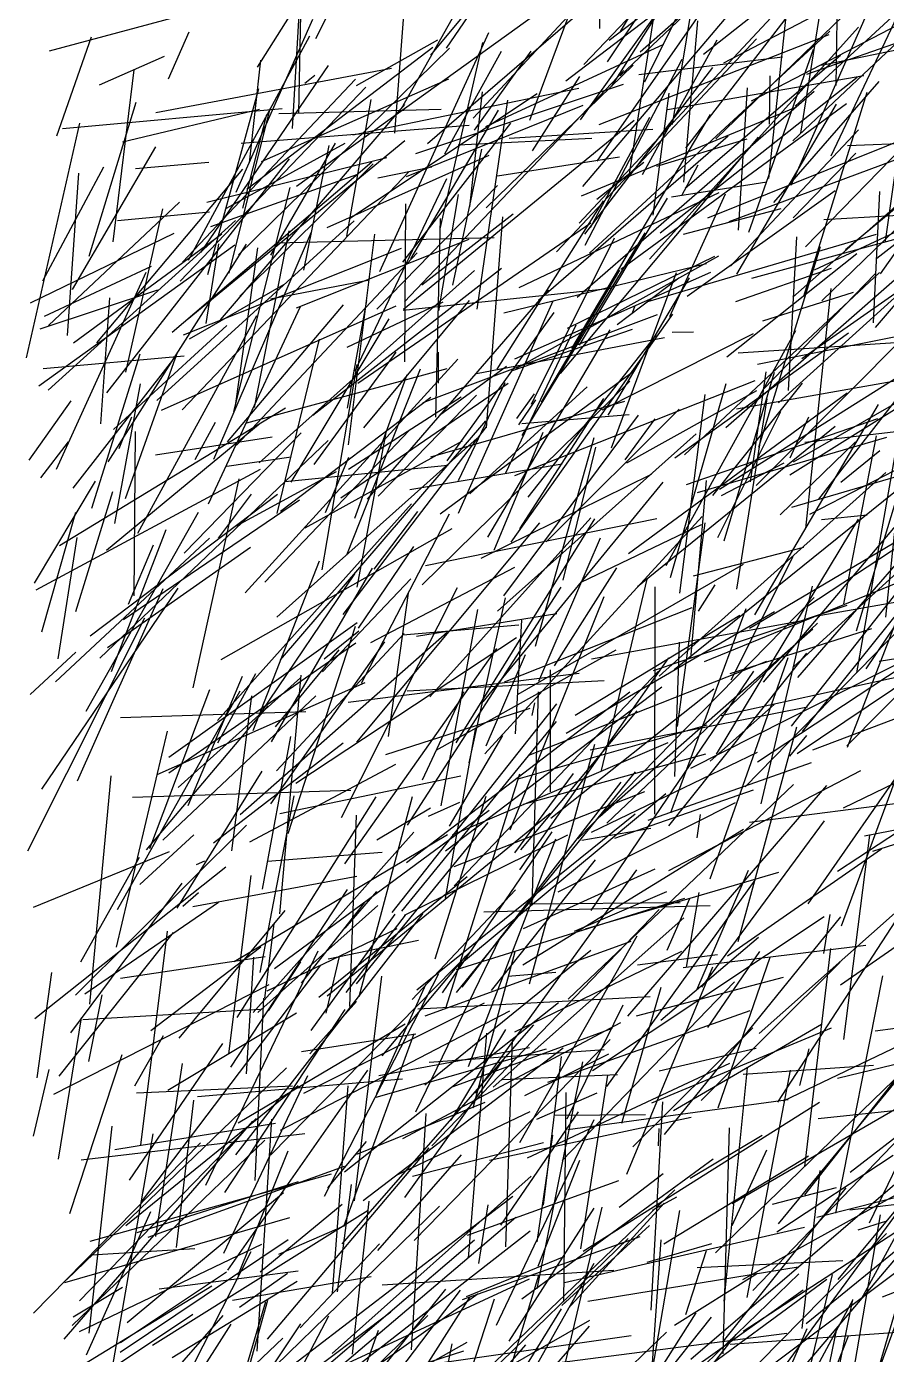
# Model space of a CAD drawing. Header units: metres. Extents: x 0 to 1019, y 0 to 619.
# Drawn here: x 0.1 to 71.2, y 107.5 to 217.4 of the extents above; entities that cross this region are included whole.
import ezdxf

# ---------------------------------------------------------------- set-up
doc = ezdxf.new("R2010")
doc.units = ezdxf.units.M

msp = doc.modelspace()

# ---------------------------------------------------------------- linework, layer by layer
at = {"color": 92}
for p, q in [((47.51, 217.26), (47.75, 235.51)), ((55.57, 150.24), (55.84, 152.17)), ((17.26, 140), (34.91, 150.51)), ((14.13, 148.03), (14.83, 148.34)), ((3.17, 108.73), (18.8, 126.78)), ((36.57, 117.35), (49.1, 121.88))]:
    msp.add_line(p, q, dxfattribs=at)
at = {"color": 91}
for p, q in [((33.53, 215.04), (49.75, 234.64)), ((34.68, 206.87), (39.38, 215.36)), ((41.31, 128.9), (48.26, 132.36)), ((46.03, 96.78), (63.99, 114.16))]:
    msp.add_line(p, q, dxfattribs=at)
at = {"color": 114}
for p, q in [((24.01, 216.43), (32.81, 234.06)), ((37.31, 188.7), (52.86, 191.68))]:
    msp.add_line(p, q, dxfattribs=at)
at = {"color": 49}
for p, q in [((34.82, 215.62), (46.15, 232.27)), ((21.96, 179.68), (30.08, 193.2)), ((41.63, 157.1), (61.35, 164.88))]:
    msp.add_line(p, q, dxfattribs=at)
at = {"color": 242}
for p, q in [((50.87, 215.32), (70.56, 232.78)), ((14.93, 192.83), (15.99, 199.43)), ((1.44, 189.1), (13.12, 190.14))]:
    msp.add_line(p, q, dxfattribs=at)
at = {"color": 67}
for p, q in [((31.1, 210.63), (42.1, 230.15)), ((18.54, 149.91), (30.64, 156.33)), ((55.95, 137.87), (66.11, 151.66)), ((39.45, 130.23), (48.99, 130.65))]:
    msp.add_line(p, q, dxfattribs=at)
at = {"color": 23}
for p, q in [((48.28, 216.29), (66.03, 229.9)), ((9.02, 129.71), (11.41, 133.89)), ((38.97, 109.89), (47.05, 126.93)), ((20.01, 108.75), (33.4, 124.57))]:
    msp.add_line(p, q, dxfattribs=at)
at = {"color": 3}
for p, q in [((22.07, 208.96), (23.26, 228.88)), ((37.14, 208.82), (41.83, 215.38)), ((13, 144.58), (14.29, 145.72)), ((25.9, 106.43), (41.71, 113.72))]:
    msp.add_line(p, q, dxfattribs=at)
at = {"color": 65}
for p, q in [((37.03, 209.83), (54.61, 228.73)), ((34.89, 181.47), (43.75, 193.73)), ((10.14, 117.18), (26.37, 123.07))]:
    msp.add_line(p, q, dxfattribs=at)
at = {"color": 195}
for p, q in [((46.2, 214.26), (60.57, 229.36)), ((1.07, 187.66), (17.31, 199.33)), ((53.68, 164.17), (71.99, 178.95)), ((29.81, 157.14), (41.74, 160.97))]:
    msp.add_line(p, q, dxfattribs=at)
at = {"color": 30}
for p, q in [((49.23, 217), (56.69, 229.57)), ((33.25, 207.73), (52.22, 224.14)), ((41.72, 209.67), (45.71, 220.42)), ((5.25, 198.39), (9.14, 211.14)), ((36.77, 178.72), (46.46, 187.59)), ((5.01, 160.72), (14.3, 177.21))]:
    msp.add_line(p, q, dxfattribs=at)
at = {"color": 229}
for p, q in [((30.54, 208.58), (32.04, 228.2)), ((64.54, 199.17), (83.48, 218.66)), ((14.99, 202.86), (29.9, 206.56)), ((42.2, 166.11), (47.05, 183.38)), ((2.69, 165.06), (4.25, 175.1)), ((15.9, 158.11), (19.03, 163.85)), ((23.62, 134.29), (30.59, 143.92)), ((39.33, 118.18), (45.74, 127.56))]:
    msp.add_line(p, q, dxfattribs=at)
at = {"color": 170}
for p, q in [((49.19, 213.33), (64.69, 228)), ((61.57, 209.32), (61.61, 213.32)), ((18.98, 121.87), (19.7, 136.97))]:
    msp.add_line(p, q, dxfattribs=at)
at = {"color": 32}
msp.add_line((53.54, 209.3), (56.68, 228.41), dxfattribs=at)
at = {"color": 231}
for p, q in [((63.7, 210.82), (82.03, 227.75)), ((41.15, 139.74), (59.4, 150.96))]:
    msp.add_line(p, q, dxfattribs=at)
at = {"color": 52}
for p, q in [((64.16, 208.59), (67.21, 227.79)), ((36.77, 202.48), (37.8, 212.01))]:
    msp.add_line(p, q, dxfattribs=at)
at = {"color": 232}
for p, q in [((67.07, 212.53), (67.31, 227.7)), ((65.88, 214.21), (84.83, 218.1)), ((3.46, 191.84), (4.39, 205.26)), ((24.69, 165.06), (27.58, 167.39)), ((15.12, 95.76), (19.88, 111.85))]:
    msp.add_line(p, q, dxfattribs=at)
at = {"color": 241}
for p, q in [((44.7, 212.92), (62.97, 226.86)), ((18.51, 206.12), (19.45, 214.62)), ((45.65, 195.02), (65.27, 212.05)), ((67.52, 142.97), (72.74, 157.1))]:
    msp.add_line(p, q, dxfattribs=at)
at = {"color": 106}
for p, q in [((19.19, 214.05), (26.99, 226.45)), ((13.05, 191.89), (31.11, 199.07)), ((26.09, 178.4), (39.93, 187.9)), ((4.45, 109.37), (19.55, 116.59))]:
    msp.add_line(p, q, dxfattribs=at)
at = {"color": 11}
for p, q in [((22.61, 210.26), (22.9, 226.05)), ((46.11, 204.17), (60.56, 221.23)), ((27.38, 212.53), (34.1, 216.3)), ((23.02, 129.1), (37.97, 136.57)), ((9.22, 117.56), (22.58, 121.8))]:
    msp.add_line(p, q, dxfattribs=at)
at = {"color": 136}
for p, q in [((45.92, 209.69), (57.58, 225.97)), ((53.73, 181.7), (68.1, 192.06)), ((58.38, 163.33), (63.53, 173.54)), ((21.73, 150.6), (27.28, 167.78))]:
    msp.add_line(p, q, dxfattribs=at)
at = {"color": 156}
for p, q in [((49.95, 205.02), (53.01, 224.95)), ((15.12, 177.89), (22.73, 194.22)), ((40.17, 174.71), (53.55, 193.6)), ((64.91, 177.05), (78.28, 183.95)), ((9.43, 146.37), (13.92, 150.5)), ((20.28, 124), (36.95, 140.98))]:
    msp.add_line(p, q, dxfattribs=at)
at = {"color": 250}
for p, q in [((56.09, 215.13), (67.17, 223.86)), ((53.24, 151.23), (64.66, 165.54)), ((26.69, 161.47), (45.8, 163.87))]:
    msp.add_line(p, q, dxfattribs=at)
at = {"color": 222}
for p, q in [((57.11, 208.11), (73.71, 224.16)), ((5.87, 191.22), (17.97, 205.6)), ((40.55, 158.85), (41.07, 168.26)), ((41.93, 144.66), (42.45, 162.33)), ((7.84, 160.21), (23.18, 160.69)), ((67.2, 130.34), (84.25, 134.54)), ((62.16, 117.63), (71.8, 123.96)), ((5.34, 116.86), (25.31, 122.42))]:
    msp.add_line(p, q, dxfattribs=at)
at = {"color": 249}
for p, q in [((57.78, 214.4), (74.76, 223.3)), ((2.56, 208.35), (5.43, 216.56)), ((13.86, 162.66), (17.67, 179.97))]:
    msp.add_line(p, q, dxfattribs=at)
at = {"color": 185}
for p, q in [((63.36, 204.29), (71.83, 223.43)), ((51.62, 198.15), (68.93, 217.36)), ((48.22, 185.24), (54.94, 196.62)), ((23.52, 98.85), (34.76, 112.89))]:
    msp.add_line(p, q, dxfattribs=at)
at = {"color": 230}
for p, q in [((54.64, 207.33), (66.24, 222.38)), ((64.4, 195.1), (69.66, 211.97)), ((16.61, 202.38), (26.45, 207.76)), ((59.37, 130.67), (70.17, 131.42))]:
    msp.add_line(p, q, dxfattribs=at)
at = {"color": 73}
for p, q in [((47.3, 206.26), (57.69, 221.16)), ((53.46, 203.3), (61.33, 204.55)), ((54.99, 122.06), (60.95, 125.64)), ((18.81, 98.74), (25.08, 110.66))]:
    msp.add_line(p, q, dxfattribs=at)
at = {"color": 146}
for p, q in [((63.5, 207.96), (77.7, 221.38)), ((71.17, 199.64), (73.84, 218.59)), ((31.12, 144.17), (43.92, 159.88)), ((29.23, 130.56), (41.7, 132.88)), ((14.22, 128.82), (31.17, 130.29)), ((5.25, 109.24), (7.16, 126.38))]:
    msp.add_line(p, q, dxfattribs=at)
at = {"color": 108}
for p, q in [((66.66, 206.72), (73.91, 222)), ((1.96, 215.41), (14.82, 218.86)), ((0.39, 194.55), (12.27, 200.3)), ((23.12, 175.91), (36.14, 183.12)), ((51.83, 105.99), (52.6, 116.97))]:
    msp.add_line(p, q, dxfattribs=at)
at = {"color": 225}
msp.add_line((45.81, 201.12), (64.21, 220.85), dxfattribs=at)
at = {"color": 71}
for p, q in [((48.14, 214.5), (52.11, 220.42)), ((51.04, 205.16), (57.24, 216.3)), ((0.27, 181.51), (3.75, 186.41)), ((17.08, 101.33), (20.04, 111.97))]:
    msp.add_line(p, q, dxfattribs=at)
at = {"color": 34}
for p, q in [((48.5, 212.48), (53.29, 220.06)), ((15.53, 149.82), (26.27, 158.12))]:
    msp.add_line(p, q, dxfattribs=at)
at = {"color": 64}
for p, q in [((51.25, 212.83), (54.95, 220.36)), ((34.18, 193.87), (35.83, 203.52)), ((6.82, 181.36), (18.27, 199.39))]:
    msp.add_line(p, q, dxfattribs=at)
at = {"color": 83}
for p, q in [((61.5, 204.84), (63.22, 220.74)), ((64.65, 169.4), (83.94, 182.12)), ((45.41, 142.52), (53.06, 145.81))]:
    msp.add_line(p, q, dxfattribs=at)
at = {"color": 121}
for p, q in [((60.06, 211.27), (75.67, 219.38)), ((10.85, 186.46), (27.17, 201.32)), ((26.64, 185.83), (28.23, 194.73)), ((35.07, 151.2), (39.49, 158.72))]:
    msp.add_line(p, q, dxfattribs=at)
at = {"color": 126}
for p, q in [((17.42, 203.69), (23.75, 218.02)), ((68.76, 167.37), (74.14, 185.15)), ((31.58, 162.42), (47.87, 163.28)), ((24.73, 120.57), (34.19, 139.02)), ((7.37, 124.43), (20.66, 126.61))]:
    msp.add_line(p, q, dxfattribs=at)
at = {"color": 16}
for p, q in [((22.41, 204.21), (42.26, 218.47)), ((23.02, 197.25), (25.11, 207.56)), ((40.3, 188.93), (50.21, 192.37)), ((57.76, 108.57), (67.92, 121.26))]:
    msp.add_line(p, q, dxfattribs=at)
at = {"color": 94}
for p, q in [((54.47, 204.54), (55.64, 217.88)), ((24.54, 172.43), (27.44, 189.42)), ((24.95, 137.15), (43.42, 152.29))]:
    msp.add_line(p, q, dxfattribs=at)
at = {"color": 98}
for p, q in [((64.65, 213.46), (77.11, 217.84)), ((4.86, 104.83), (13.84, 110.82))]:
    msp.add_line(p, q, dxfattribs=at)
at = {"color": 115}
for p, q in [((11.8, 213.07), (13.52, 216.97)), ((46.79, 144.22), (60.27, 164.04))]:
    msp.add_line(p, q, dxfattribs=at)
at = {"color": 81}
for p, q in [((13.46, 198.07), (23.52, 216.63)), ((7.09, 164.02), (11.61, 175.76)), ((28.57, 166.42), (40.47, 172.65))]:
    msp.add_line(p, q, dxfattribs=at)
at = {"color": 216}
for p, q in [((29.32, 197.13), (38.32, 216.92)), ((8.09, 168.33), (22.67, 178.23)), ((0.63, 144.5), (11.89, 149.12)), ((49.33, 126.63), (52.6, 137.88)), ((50.26, 124.67), (60.18, 134.51))]:
    msp.add_line(p, q, dxfattribs=at)
at = {"color": 151}
for p, q in [((46.65, 198.66), (66.55, 217.03)), ((55.57, 114.67), (67.64, 115.26))]:
    msp.add_line(p, q, dxfattribs=at)
at = {"color": 58}
for p, q in [((47.45, 209.29), (66.5, 216.75)), ((33.94, 185.06), (34.32, 201.51)), ((2.47, 163.16), (15.22, 175.05)), ((58.89, 104.95), (71.24, 117.49))]:
    msp.add_line(p, q, dxfattribs=at)
at = {"color": 200}
for p, q in [((17.6, 198.51), (35.08, 215.63)), ((32.34, 166.93), (43.96, 168.82)), ((65.49, 118.84), (77.39, 121.87))]:
    msp.add_line(p, q, dxfattribs=at)
at = {"color": 192}
for p, q in [((18.3, 203.96), (33.69, 215.7)), ((56.66, 146.84), (63.12, 165.18)), ((52.77, 103.77), (66.31, 113.7)), ((4.5, 106.48), (15.41, 113.14)), ((58.18, 94.77), (64.68, 109.62))]:
    msp.add_line(p, q, dxfattribs=at)
at = {"color": 69}
for p, q in [((34.31, 200.65), (37.84, 216.08)), ((15.88, 159.96), (31.94, 177.89)), ((19.22, 135.77), (29.15, 144.65)), ((8.27, 118.14), (22.54, 129.75))]:
    msp.add_line(p, q, dxfattribs=at)
at = {"color": 90}
for p, q in [((38.09, 209.13), (52.82, 215.95)), ((16.8, 132.36), (18.65, 147.12))]:
    msp.add_line(p, q, dxfattribs=at)
at = {"color": 204}
msp.add_line((43.93, 198.75), (60.49, 216.39), dxfattribs=at)
at = {"color": 35}
for p, q in [((59.86, 200.38), (65.21, 215.54)), ((8.11, 96.11), (17, 109.98))]:
    msp.add_line(p, q, dxfattribs=at)
at = {"color": 124}
for p, q in [((6.11, 212.59), (11.49, 214.96)), ((19.51, 206.23), (35.03, 213.09)), ((45.98, 171.42), (55.94, 176.19)), ((20.33, 158.18), (28.71, 172.57))]:
    msp.add_line(p, q, dxfattribs=at)
at = {"color": 84}
for p, q in [((46.3, 199.32), (54.33, 214.72)), ((52.5, 200.34), (68.83, 213.21)), ((6.71, 187.08), (21.83, 206.46)), ((32.78, 196.03), (40.34, 201.91)), ((40.47, 189.89), (56.72, 197.07)), ((39.71, 180.42), (45.57, 192.71)), ((33.03, 129.79), (46.78, 140.95)), ((2.32, 129.02), (20.16, 138.09))]:
    msp.add_line(p, q, dxfattribs=at)
at = {"color": 127}
for p, q in [((50.76, 213.44), (62.64, 214.9)), ((70.17, 192.88), (70.71, 203.76)), ((22.36, 154.78), (40.63, 166.83)), ((19.79, 136.96), (20.56, 143.13)), ((62.18, 94.87), (66.77, 114.1))]:
    msp.add_line(p, q, dxfattribs=at)
at = {"color": 178}
for p, q in [((54.59, 204.03), (67.43, 215.03)), ((64.25, 189.93), (78.65, 200.01)), ((57.28, 175.11), (62.49, 185.53)), ((67.71, 169.61), (70.42, 183.52)), ((15.96, 175.05), (18.68, 178.71)), ((34.39, 152.88), (37.41, 169.16)), ((47.51, 152), (65.15, 167.55)), ((33.07, 135.52), (50.12, 141.68))]:
    msp.add_line(p, q, dxfattribs=at)
at = {"color": 89}
for p, q in [((67.85, 198.95), (86.57, 214.5)), ((49.88, 173.79), (68, 187.08)), ((27.79, 163.05), (35.08, 177.07)), ((44.91, 136.89), (63.54, 154.65))]:
    msp.add_line(p, q, dxfattribs=at)
at = {"color": 78}
for p, q in [((7.24, 199.6), (8.96, 213.82)), ((14.5, 198.71), (25.05, 214.2)), ((26.59, 190.87), (34.56, 194.61)), ((16.18, 165.02), (35.29, 175.86)), ((12.48, 116.34), (13.92, 128.52)), ((50.28, 106.68), (53.03, 109.31))]:
    msp.add_line(p, q, dxfattribs=at)
at = {"color": 160}
for p, q in [((10.77, 210.3), (30.28, 213.97)), ((6.13, 165.13), (25.04, 183.13)), ((5.22, 131.73), (6.31, 137.24))]:
    msp.add_line(p, q, dxfattribs=at)
at = {"color": 55}
for p, q in [((23.09, 212.71), (23.93, 213.38)), ((31.39, 120.48), (39.54, 131.86))]:
    msp.add_line(p, q, dxfattribs=at)
at = {"color": 165}
for p, q in [((31.36, 194.61), (49.51, 213.77)), ((34.49, 137.4), (43.57, 150.74)), ((61.6, 104.83), (75.11, 123.27)), ((22.71, 109.69), (29.28, 116.62))]:
    msp.add_line(p, q, dxfattribs=at)
at = {"color": 144}
for p, q in [((38.11, 202.39), (50.29, 214.22)), ((47.67, 155.82), (51.45, 171.66)), ((21.08, 126.04), (40.06, 135.93)), ((51.87, 119.41), (53.9, 120.51)), ((21.56, 104.5), (30.22, 110.99))]:
    msp.add_line(p, q, dxfattribs=at)
at = {"color": 194}
for p, q in [((41.94, 207.13), (45.87, 213.28)), ((58.31, 163.84), (70.03, 167.57)), ((7.82, 107.65), (21.72, 117))]:
    msp.add_line(p, q, dxfattribs=at)
at = {"color": 137}
msp.add_line((46.29, 200.21), (56.86, 214.02), dxfattribs=at)
at = {"color": 176}
for p, q in [((53.12, 210.53), (69.36, 213.37)), ((36.45, 94.11), (42.46, 114.05))]:
    msp.add_line(p, q, dxfattribs=at)
at = {"color": 110}
msp.add_line((12.79, 196.34), (28.15, 212.4), dxfattribs=at)
at = {"color": 247}
for p, q in [((12.98, 197.9), (27.3, 213.05)), ((51.53, 151.7), (65.03, 156.49)), ((55.54, 137.66), (59.82, 147.57)), ((18.27, 130.71), (18.89, 140.37)), ((39.75, 116.37), (40.3, 133.58)), ((3.65, 119.15), (7.97, 132.31))]:
    msp.add_line(p, q, dxfattribs=at)
at = {"color": 129}
for p, q in [((15.06, 196.88), (19.28, 212.29)), ((10.88, 155.48), (28.1, 163.1))]:
    msp.add_line(p, q, dxfattribs=at)
at = {"color": 42}
for p, q in [((27.07, 208.45), (45.79, 212.31)), ((35.64, 139.33), (54.56, 145.26))]:
    msp.add_line(p, q, dxfattribs=at)
at = {"color": 105}
for p, q in [((32.3, 206.89), (49.47, 212.63)), ((70.75, 196.93), (79.43, 209.31)), ((44.38, 111.53), (51.62, 118.14))]:
    msp.add_line(p, q, dxfattribs=at)
at = {"color": 150}
for p, q in [((58.99, 200.56), (59.74, 212.35)), ((27.49, 187.89), (46.77, 201.17)), ((1.33, 167.31), (4.14, 177.21))]:
    msp.add_line(p, q, dxfattribs=at)
at = {"color": 149}
for p, q in [((61.91, 202.84), (70.64, 212.86)), ((13.54, 191.56), (21.37, 196.05)), ((7.27, 184.04), (16.65, 192.66)), ((53.36, 171.8), (57.99, 187.85)), ((33.9, 140.23), (38.1, 153.7)), ((10.77, 117.25), (12.97, 131.57))]:
    msp.add_line(p, q, dxfattribs=at)
at = {"color": 239}
for p, q in [((26.58, 200.05), (28.6, 211.38)), ((46.32, 142.72), (62.34, 147.4)), ((4.44, 111.92), (19.07, 127.01))]:
    msp.add_line(p, q, dxfattribs=at)
at = {"color": 40}
for p, q in [((26.79, 201.52), (42.32, 211.86)), ((18.3, 184.59), (34.87, 189.1)), ((44.49, 171.57), (47.2, 182.6)), ((67.19, 147.49), (72.24, 150.8)), ((31.98, 136.87), (40.54, 145.94)), ((40.47, 134.17), (54.32, 140.85))]:
    msp.add_line(p, q, dxfattribs=at)
at = {"color": 169}
for p, q in [((37.36, 194.02), (39.91, 211.31)), ((57.95, 184.21), (75.24, 199.37)), ((38.25, 175.13), (48.38, 192.29)), ((53.74, 155.31), (54.1, 166.43)), ((70.13, 149.14), (76.63, 151.21)), ((22.83, 138.2), (28.03, 144.87))]:
    msp.add_line(p, q, dxfattribs=at)
at = {"color": 190}
for p, q in [((51.92, 201.79), (53.25, 211.9)), ((53.32, 193.41), (57.91, 203.57))]:
    msp.add_line(p, q, dxfattribs=at)
at = {"color": 12}
for p, q in [((3.04, 208.97), (21.23, 210.63)), ((41.1, 183.54), (51.27, 200.32)), ((52.58, 135.14), (60.66, 142.02))]:
    msp.add_line(p, q, dxfattribs=at)
at = {"color": 153}
for p, q in [((8, 207.88), (19.35, 210.56)), ((8.29, 188.81), (11.35, 202.31)), ((17.43, 182.76), (32.4, 198.67))]:
    msp.add_line(p, q, dxfattribs=at)
at = {"color": 102}
for p, q in [((16.12, 193.13), (31.38, 210.97)), ((27.43, 170.99), (29.87, 183.93)), ((16.4, 115.85), (23.36, 130.58))]:
    msp.add_line(p, q, dxfattribs=at)
at = {"color": 7}
for p, q in [((16.83, 196.99), (20.22, 210.62)), ((42.48, 163.22), (47.58, 175.09)), ((44.53, 111.79), (44.74, 129.15))]:
    msp.add_line(p, q, dxfattribs=at)
at = {"color": 37}
for p, q in [((17.97, 202.37), (19.95, 210.14)), ((49.76, 122.41), (56.87, 139.57)), ((60.19, 112.77), (73.05, 126.14))]:
    msp.add_line(p, q, dxfattribs=at)
at = {"color": 47}
for p, q in [((20.94, 210.22), (34.39, 210.58)), ((8.26, 178.33), (12.53, 190.38)), ((13.1, 173.81), (22.8, 183.77)), ((30.33, 144.06), (43.96, 161.34)), ((58.3, 108.32), (76.12, 109.6))]:
    msp.add_line(p, q, dxfattribs=at)
at = {"color": 246}
for p, q in [((31.52, 204.99), (46.15, 210.9)), ((7.85, 108.45), (16.62, 114.32))]:
    msp.add_line(p, q, dxfattribs=at)
at = {"color": 175}
for p, q in [((31.88, 198.17), (39.14, 210.5)), ((14.03, 181.58), (15.7, 184.66)), ((26.41, 148.1), (38.98, 165.91)), ((70.64, 164.88), (72.87, 165.24)), ((35.46, 146.28), (52.37, 164.05)), ((17.05, 149.18), (18.72, 161.99)), ((46.73, 157.53), (64.72, 161.1)), ((55.06, 107.09), (74.9, 124.13))]:
    msp.add_line(p, q, dxfattribs=at)
at = {"color": 205}
for p, q in [((45.21, 190.76), (56.69, 210.12)), ((58.98, 141.65), (63.83, 159.43)), ((26.53, 137.43), (31.44, 143.85))]:
    msp.add_line(p, q, dxfattribs=at)
at = {"color": 118}
for p, q in [((45.99, 203.39), (63.68, 210.71)), ((55.26, 171.93), (64.4, 174.32)), ((63.38, 159.49), (75.32, 174.66)), ((27.39, 124.06), (38.04, 128.35))]:
    msp.add_line(p, q, dxfattribs=at)
at = {"color": 212}
for p, q in [((49.26, 197.32), (67.95, 211.04)), ((59.92, 167.6), (78.63, 178.7)), ((57.19, 157.16), (68.92, 176.63)), ((36.64, 115.45), (38.16, 134.07)), ((37.76, 98.61), (47.06, 115.03)), ((24.17, 101.57), (36.54, 108.49))]:
    msp.add_line(p, q, dxfattribs=at)
at = {"color": 28}
for p, q in [((58.86, 196.91), (67.1, 210.99)), ((27.39, 158.17), (42.54, 176.31))]:
    msp.add_line(p, q, dxfattribs=at)
at = {"color": 218}
for p, q in [((63.49, 195.02), (80.99, 210.48)), ((12.94, 185.68), (31.73, 205.42)), ((33.6, 124.74), (52.42, 144.3)), ((16.48, 120.88), (26.43, 136.02))]:
    msp.add_line(p, q, dxfattribs=at)
at = {"color": 76}
for p, q in [((70.46, 198.24), (86.69, 210.91)), ((42.33, 112.9), (46.1, 131.69))]:
    msp.add_line(p, q, dxfattribs=at)
at = {"color": 93}
msp.add_line((0.06, 189.97), (4.46, 209.4), dxfattribs=at)
at = {"color": 253}
for p, q in [((17.82, 207.77), (36.7, 209.25)), ((11.84, 155.62), (27.33, 166.4)), ((19.97, 137.57), (30.74, 142.75)), ((44.6, 113.44), (64.47, 118.01))]:
    msp.add_line(p, q, dxfattribs=at)
at = {"color": 164}
for p, q in [((31.2, 197.9), (40.15, 209.42)), ((41.19, 142.73), (52.1, 147.69)), ((38.39, 123.55), (55.08, 127.12))]:
    msp.add_line(p, q, dxfattribs=at)
at = {"color": 62}
for p, q in [((31.28, 194), (50.35, 209.65)), ((35.82, 179.82), (39.68, 187.95)), ((22.92, 104.82), (37.15, 116.95))]:
    msp.add_line(p, q, dxfattribs=at)
at = {"color": 142}
for p, q in [((40, 208.17), (51.91, 208.91)), ((3.87, 195.65), (10.77, 207.46)), ((60.34, 168.71), (70.58, 186.13)), ((60.7, 134.05), (79.8, 151)), ((64.49, 123.04), (66.63, 141.09))]:
    msp.add_line(p, q, dxfattribs=at)
at = {"color": 68}
for p, q in [((46.74, 200.77), (51.67, 209.92)), ((63.15, 187.28), (63.83, 200)), ((23.76, 185.25), (39.39, 197.41)), ((43.76, 164.49), (48.92, 172.6)), ((31.51, 148.21), (50.01, 162.32)), ((44.39, 123.52), (58.68, 138.31)), ((4.58, 123.59), (23.09, 125.77)), ((67.26, 113.67), (74.65, 122.6))]:
    msp.add_line(p, q, dxfattribs=at)
at = {"color": 77}
for p, q in [((56.45, 201.58), (74.98, 209.03)), ((54.63, 110.79), (56.35, 116.08))]:
    msp.add_line(p, q, dxfattribs=at)
at = {"color": 206}
msp.add_line((13.37, 193.16), (31.37, 207.98), dxfattribs=at)
at = {"color": 123}
msp.add_line((35.79, 207.61), (46.87, 208.17), dxfattribs=at)
at = {"color": 45}
for p, q in [((42.44, 194.77), (58.15, 208.37)), ((33.44, 161.91), (46.78, 176.75))]:
    msp.add_line(p, q, dxfattribs=at)
at = {"color": 173}
for p, q in [((44.26, 188.68), (60.66, 208.24)), ((53.51, 192.12), (55.26, 192.13)), ((52.43, 163.64), (71.19, 180.5))]:
    msp.add_line(p, q, dxfattribs=at)
at = {"color": 183}
for p, q in [((52.25, 205.85), (59.71, 208.11)), ((24.94, 200.78), (38.35, 206.76)), ((34.15, 187.9), (34.17, 190.45)), ((17.5, 135.36), (29, 153.64)), ((67.06, 119.16), (70.95, 138.81)), ((3.93, 110.59), (8.01, 113.03)), ((35.87, 97.57), (44.34, 111.24))]:
    msp.add_line(p, q, dxfattribs=at)
at = {"color": 44}
msp.add_line((58.33, 197.57), (68.94, 208.86), dxfattribs=at)
at = {"color": 1}
for p, q in [((68.01, 207.57), (79.12, 207.99)), ((64.76, 144.77), (77.98, 163.79)), ((31.34, 143.85), (44.86, 150.49)), ((9.52, 124.81), (11.74, 142.51)), ((7.83, 138.62), (19.81, 140.43)), ((27.94, 120.21), (44.48, 132.86))]:
    msp.add_line(p, q, dxfattribs=at)
at = {"color": 48}
for p, q in [((20.29, 198.48), (25.63, 207.77)), ((41.59, 178.44), (52.18, 191.85)), ((46.82, 165.07), (64.29, 168.24)), ((32.16, 116.9), (48.38, 133.54))]:
    msp.add_line(p, q, dxfattribs=at)
at = {"color": 130}
for p, q in [((35.35, 196.01), (37.74, 207.26)), ((48.96, 192.73), (54.05, 196.61)), ((21.04, 143.95), (22.8, 163.71)), ((36.14, 112.03), (50.85, 117.23)), ((31, 106.3), (50.11, 109.05))]:
    msp.add_line(p, q, dxfattribs=at)
at = {"color": 166}
for p, q in [((58.22, 201.28), (74.88, 207.45)), ((15.33, 200.85), (27.49, 205.19)), ((40.89, 147.6), (53.24, 165.16)), ((53.7, 109.91), (60.56, 114.19))]:
    msp.add_line(p, q, dxfattribs=at)
at = {"color": 113}
msp.add_line((63.53, 201.57), (68.72, 206.92), dxfattribs=at)
at = {"color": 70}
for p, q in [((1.42, 196.37), (6.45, 205.81)), ((60.1, 196.59), (79.4, 201.82)), ((36.7, 156.45), (39.72, 170.11)), ((9.99, 149.25), (20.06, 161.16)), ((24.26, 137.05), (36.54, 147.03)), ((6.31, 99.24), (16.33, 110.71))]:
    msp.add_line(p, q, dxfattribs=at)
at = {"color": 53}
for p, q in [((9.07, 205.65), (15.16, 206.18)), ((0.87, 170.79), (19.42, 180.76)), ((44.72, 158.91), (61.99, 168.99)), ((35.45, 147.86), (51.23, 154.09)), ((36.11, 137.88), (49.28, 154.86)), ((49.83, 135.49), (66.32, 154.59)), ((67.45, 138.08), (76.9, 144.68))]:
    msp.add_line(p, q, dxfattribs=at)
at = {"color": 181}
for p, q in [((12.12, 192.11), (28.65, 206.21)), ((38.15, 184.18), (39.48, 201.65)), ((53.39, 152.34), (59.63, 169.22)), ((9.58, 120.12), (24.41, 139.71)), ((29.05, 129.08), (33.12, 138.09)), ((23.5, 132.35), (27.37, 136.69))]:
    msp.add_line(p, q, dxfattribs=at)
at = {"color": 46}
for p, q in [((17.72, 195.09), (28.76, 206.05)), ((38.78, 174.06), (42.82, 183.82)), ((39.64, 163.16), (55.17, 169.32)), ((40.76, 155.12), (56.41, 159.59))]:
    msp.add_line(p, q, dxfattribs=at)
at = {"color": 208}
for p, q in [((29.15, 204.88), (33.6, 205.8)), ((51.48, 194.64), (70.43, 200.23)), ((56.88, 178.58), (64.29, 187.89)), ((26.72, 180.78), (36.05, 186.76)), ((45.7, 150.17), (65.27, 170.14)), ((34.76, 136.15), (40.91, 155.54))]:
    msp.add_line(p, q, dxfattribs=at)
at = {"color": 228}
msp.add_line((39.04, 205.05), (49.14, 206.63), dxfattribs=at)
at = {"color": 177}
for p, q in [((47.28, 203.11), (51.17, 206.17)), ((42.68, 186.31), (49.17, 197.25)), ((26.43, 142.76), (29.06, 145.79))]:
    msp.add_line(p, q, dxfattribs=at)
at = {"color": 119}
for p, q in [((54.32, 203.41), (55.67, 205.97)), ((70.35, 192.49), (77.18, 200.5)), ((26.26, 168.74), (38.13, 184.28)), ((11.84, 156.93), (27.43, 168.08)), ((33.39, 131.66), (47.89, 132.73)), ((64.49, 120.7), (72.82, 131.28))]:
    msp.add_line(p, q, dxfattribs=at)
at = {"color": 193}
for p, q in [((27.27, 188.91), (34.85, 204.83)), ((33.33, 152.03), (35.92, 153.21))]:
    msp.add_line(p, q, dxfattribs=at)
at = {"color": 20}
for p, q in [((65.9, 194.69), (76.53, 205.01)), ((61.08, 187.39), (70.31, 196.95)), ((20.81, 177.1), (24.31, 191.54)), ((20.74, 155.78), (31.33, 167.17)), ((38.56, 137.61), (47.17, 148.43)), ((57.09, 115.89), (73.59, 131.86))]:
    msp.add_line(p, q, dxfattribs=at)
at = {"color": 38}
for p, q in [((17.21, 185.55), (21.88, 204.08)), ((31.79, 179.08), (44.4, 181.21)), ((69.57, 164.23), (75.16, 172.57)), ((3.72, 134.09), (12.95, 146.5))]:
    msp.add_line(p, q, dxfattribs=at)
at = {"color": 24}
for p, q in [((29.07, 194.01), (39.06, 204.26)), ((63.26, 180.29), (81.67, 191.82)), ((27.55, 167.6), (32.11, 174.37)), ((11.34, 150.06), (24.01, 162)), ((27.21, 120.18), (29.46, 138.8)), ((49.13, 119.68), (52.75, 122.45))]:
    msp.add_line(p, q, dxfattribs=at)
at = {"color": 5}
for p, q in [((40.83, 195.81), (57.41, 203.68)), ((18.92, 185.86), (21.81, 200.5)), ((63.25, 105.08), (72.15, 115.57))]:
    msp.add_line(p, q, dxfattribs=at)
at = {"color": 15}
for p, q in [((54.75, 195.09), (67, 203.84)), ((50.21, 193.7), (50.44, 194.31)), ((65.86, 176.61), (69.64, 176.98)), ((52.43, 130.94), (60.47, 132.83)), ((25, 93.77), (36.78, 112.24))]:
    msp.add_line(p, q, dxfattribs=at)
at = {"color": 162}
msp.add_line((65.3, 197.27), (79.93, 204.13), dxfattribs=at)
at = {"color": 135}
for p, q in [((1.88, 192.65), (12.71, 202.88)), ((26.71, 182.77), (28.9, 200.23)), ((41.21, 153.03), (56.28, 157.19)), ((52.86, 125.67), (67.47, 143.7)), ((57.72, 107.53), (58.24, 126.23))]:
    msp.add_line(p, q, dxfattribs=at)
at = {"color": 112}
for p, q in [((31.37, 189.64), (31.45, 202.74)), ((48.49, 182.52), (53.86, 197.05)), ((63.92, 163.53), (79.24, 181.23)), ((55.68, 169.01), (57.06, 171.19)), ((51.96, 164.11), (67.98, 169.5)), ((2.71, 123.63), (4.62, 135.33)), ((46.13, 116.01), (65.71, 128.36)), ((24.92, 105.54), (40.57, 118.84)), ((1.52, 90.08), (21.28, 108.83))]:
    msp.add_line(p, q, dxfattribs=at)
at = {"color": 95}
msp.add_line((39.03, 189.04), (47.83, 202.98), dxfattribs=at)
at = {"color": 233}
for p, q in [((45.83, 191.04), (53.12, 203.19)), ((10.34, 134.3), (19.45, 141.23)), ((55.92, 128.49), (67.4, 139.96)), ((18.06, 98.73), (37.44, 112.51))]:
    msp.add_line(p, q, dxfattribs=at)
at = {"color": 74}
for p, q in [((54.45, 200.23), (62.53, 202.34)), ((23.86, 181.14), (30.66, 190.46)), ((59.54, 154.46), (78.07, 173.43)), ((4.11, 137.21), (18.26, 151.3))]:
    msp.add_line(p, q, dxfattribs=at)
at = {"color": 255}
for p, q in [((1.84, 187.31), (17.37, 201.34)), ((68.78, 163.9), (72.03, 182.27)), ((20.67, 159.44), (25.95, 165.82)), ((17.1, 111.97), (28.59, 113.93))]:
    msp.add_line(p, q, dxfattribs=at)
at = {"color": 22}
for p, q in [((7.58, 201.35), (15.21, 202.08)), ((64.48, 182.99), (82.8, 185.18))]:
    msp.add_line(p, q, dxfattribs=at)
at = {"color": 87}
msp.add_line((62.32, 186.27), (79.44, 201.79), dxfattribs=at)
at = {"color": 56}
for p, q in [((66.07, 201.45), (81.05, 202.27)), ((65.16, 157.53), (82.36, 164.08)), ((70.92, 112.25), (90.37, 119.91)), ((43.47, 101.76), (47.72, 119.66))]:
    msp.add_line(p, q, dxfattribs=at)
at = {"color": 103}
for p, q in [((3.96, 191.23), (16.23, 200.24)), ((44.85, 192.45), (57.05, 198.39)), ((20.25, 194.88), (28.44, 196.43)), ((26.14, 151.93), (35.73, 170.98)), ((41.91, 160.38), (42.15, 161.42)), ((62.31, 118.28), (77.39, 136.61))]:
    msp.add_line(p, q, dxfattribs=at)
at = {"color": 199}
for p, q in [((15.56, 181.6), (23.65, 200.42)), ((45.95, 116.23), (48.18, 130.6))]:
    msp.add_line(p, q, dxfattribs=at)
at = {"color": 33}
for p, q in [((17.32, 185.81), (19.2, 199.09)), ((7.74, 182.48), (8.78, 185.11)), ((1.34, 154.27), (12.6, 170.92)), ((56.45, 134.54), (60.77, 140.82)), ((40.01, 108.56), (47.06, 119.57))]:
    msp.add_line(p, q, dxfattribs=at)
at = {"color": 96}
for p, q in [((20.73, 199.5), (38.76, 199.94)), ((63.56, 164.4), (72.75, 172.76)), ((42.32, 116.8), (43.62, 125.64))]:
    msp.add_line(p, q, dxfattribs=at)
at = {"color": 213}
for p, q in [((22.42, 194.12), (36.69, 199.82)), ((29.51, 132.2), (36.43, 140.45)), ((27.04, 107.49), (28.43, 120.17))]:
    msp.add_line(p, q, dxfattribs=at)
at = {"color": 100}
for p, q in [((41.86, 186.15), (48.73, 199.93)), ((53.96, 159.47), (56.24, 176.32)), ((4.27, 154.97), (11.36, 170.9))]:
    msp.add_line(p, q, dxfattribs=at)
at = {"color": 104}
for p, q in [((60.69, 182.58), (65.78, 199.21)), ((46.9, 130.98), (66.09, 143.72)), ((66.06, 140.66), (66.58, 143.9))]:
    msp.add_line(p, q, dxfattribs=at)
at = {"color": 148}
for p, q in [((40.61, 189.12), (57.37, 198.44)), ((12.54, 144.41), (19.58, 155.77)), ((4.71, 135.21), (19.41, 136.07)), ((51.76, 111.14), (52.73, 128.39))]:
    msp.add_line(p, q, dxfattribs=at)
at = {"color": 97}
for p, q in [((58.04, 190.08), (68.78, 198.63)), ((65.64, 178.29), (79.99, 196.72)), ((40.65, 184.95), (42.12, 187))]:
    msp.add_line(p, q, dxfattribs=at)
at = {"color": 138}
for p, q in [((1.56, 193.43), (10.4, 197.58)), ((1.18, 192.38), (10.94, 195.62))]:
    msp.add_line(p, q, dxfattribs=at)
at = {"color": 215}
for p, q in [((2.54, 180.78), (9.97, 197.07)), ((54.7, 179.49), (70.54, 184.95)), ((17.43, 176.08), (25.73, 180.58)), ((45.48, 160.39), (59.11, 168.69)), ((26.77, 104.72), (36.25, 107.76))]:
    msp.add_line(p, q, dxfattribs=at)
at = {"color": 187}
for p, q in [((19.31, 181.29), (37.13, 197.21)), ((67.48, 179.69), (70.69, 182.31)), ((26.39, 122.58), (44.1, 136.6)), ((64.08, 129.74), (64.86, 132.78)), ((35.86, 104), (53.73, 121.09)), ((62.63, 101.16), (68.47, 111.98))]:
    msp.add_line(p, q, dxfattribs=at)
at = {"color": 188}
for p, q in [((39.56, 193.7), (56.36, 197.8)), ((7.5, 141.19), (11.74, 159.07)), ((40.47, 148.99), (45.34, 155.56)), ((19.39, 139.09), (22.22, 153.73))]:
    msp.add_line(p, q, dxfattribs=at)
at = {"color": 163}
for p, q in [((54.54, 181.95), (70.66, 197.04)), ((41.38, 144.78), (54.17, 144.9)), ((49.9, 102.12), (55.49, 110.93))]:
    msp.add_line(p, q, dxfattribs=at)
at = {"color": 227}
for p, q in [((58.79, 194.65), (66.69, 197.42)), ((31.25, 193.93), (48.46, 195.75)), ((21.09, 164.97), (38.07, 184.78)), ((38.12, 157.86), (41.36, 165.43))]:
    msp.add_line(p, q, dxfattribs=at)
at = {"color": 210}
msp.add_line((64.57, 175.86), (66.66, 195.72), dxfattribs=at)
at = {"color": 107}
for p, q in [((6.2, 184.52), (6.96, 194.96)), ((54.42, 139.5), (69.53, 141.37)), ((59.36, 113.67), (75.5, 122.62))]:
    msp.add_line(p, q, dxfattribs=at)
at = {"color": 179}
for p, q in [((27.97, 184.18), (36.72, 194.73)), ((25.79, 112.67), (26.97, 121.54))]:
    msp.add_line(p, q, dxfattribs=at)
at = {"color": 132}
for p, q in [((28.28, 178.27), (43.28, 195.61)), ((9.17, 129.13), (22.08, 129.7)), ((68.24, 122.57), (77.08, 129.39))]:
    msp.add_line(p, q, dxfattribs=at)
at = {"color": 167}
for p, q in [((35.82, 177.13), (43.66, 194.69)), ((24.56, 163.99), (31.87, 171.69)), ((63.86, 157.23), (79.99, 168.08)), ((27.59, 137.12), (32.01, 153.66)), ((26.35, 118.14), (32.16, 134.04)), ((25.36, 107.55), (41.83, 122.23))]:
    msp.add_line(p, q, dxfattribs=at)
at = {"color": 157}
for p, q in [((60.45, 179.41), (76.48, 195.51)), ((40.91, 175.82), (47.86, 186.61)), ((41.05, 184.55), (49.94, 185.3))]:
    msp.add_line(p, q, dxfattribs=at)
at = {"color": 237}
for p, q in [((61, 193.05), (68.51, 195.42)), ((35.33, 150.48), (53.18, 158.15)), ((12.7, 133.66), (21.46, 144.24)), ((39.91, 138.8), (43.87, 139.11)), ((26.19, 116.62), (42.05, 134.77)), ((69.84, 118.38), (76.27, 131.74)), ((43.74, 127.28), (51.29, 127.35))]:
    msp.add_line(p, q, dxfattribs=at)
at = {"color": 88}
for p, q in [((9.27, 175.46), (19.12, 193.49)), ((57.56, 160.36), (76.11, 164.44)), ((46.02, 150.06), (51.73, 151.05)), ((0.63, 110.89), (14.45, 124.98))]:
    msp.add_line(p, q, dxfattribs=at)
at = {"color": 99}
for p, q in [((11.22, 185.64), (30.67, 194.3)), ((17.58, 126.65), (31.4, 134.84)), ((19.16, 107.75), (20.37, 126.96))]:
    msp.add_line(p, q, dxfattribs=at)
at = {"color": 109}
for p, q in [((16.71, 183.02), (26.31, 194.36)), ((19.48, 160.63), (27.23, 172.11)), ((18.82, 135.77), (32.13, 150.7))]:
    msp.add_line(p, q, dxfattribs=at)
at = {"color": 152}
for p, q in [((32.89, 186.28), (52.29, 193.57)), ((58.96, 190.4), (76.01, 191.51)), ((60.88, 153.06), (65.12, 171.09)), ((59.91, 151.55), (75.48, 153.53))]:
    msp.add_line(p, q, dxfattribs=at)
at = {"color": 211}
for p, q in [((60.58, 189.46), (76.68, 192.67)), ((24.62, 96.44), (29.19, 109.49))]:
    msp.add_line(p, q, dxfattribs=at)
at = {"color": 252}
for p, q in [((47.72, 185.67), (60.25, 192)), ((2.77, 130.52), (12.22, 142.41)), ((64.61, 110.03), (77.58, 120.62))]:
    msp.add_line(p, q, dxfattribs=at)
at = {"color": 111}
for p, q in [((53.01, 172.79), (63.73, 192.24)), ((29.18, 178.52), (37.32, 186.88)), ((6.69, 174.06), (19.4, 184.57)), ((33.98, 157.51), (48.87, 165.81)), ((43.47, 151.87), (56.95, 162.57)), ((13.36, 96), (22.78, 110.02))]:
    msp.add_line(p, q, dxfattribs=at)
at = {"color": 116}
for p, q in [((5.47, 177.53), (9.47, 190.32)), ((2.8, 174.46), (21.49, 185.85)), ((20.79, 168.51), (37.37, 183.33)), ((62.45, 176.98), (68.69, 183.03)), ((24.86, 135.73), (25.98, 140.41)), ((20.94, 115.77), (26.41, 118.14))]:
    msp.add_line(p, q, dxfattribs=at)
at = {"color": 36}
for p, q in [((3.91, 179.19), (12.17, 189.8)), ((31.41, 88.56), (35.29, 108.35))]:
    msp.add_line(p, q, dxfattribs=at)
at = {"color": 234}
for p, q in [((18.15, 170.54), (35.76, 189.87)), ((10.74, 181.94), (20.4, 183.43)), ((43.44, 154.04), (43.44, 164.14))]:
    msp.add_line(p, q, dxfattribs=at)
at = {"color": 21}
for p, q in [((34.26, 185.25), (39.79, 189.3)), ((0.18, 149.17), (9.86, 168.46))]:
    msp.add_line(p, q, dxfattribs=at)
at = {"color": 220}
for p, q in [((57.42, 179.1), (73.95, 189.53)), ((26.58, 173.67), (32.68, 189.07))]:
    msp.add_line(p, q, dxfattribs=at)
at = {"color": 128}
for p, q in [((27.24, 176.72), (31.58, 188.61)), ((8.96, 170.27), (9.08, 183.88)), ((26.82, 136.29), (27.38, 152.12)), ((35.38, 129.67), (48.58, 134.49)), ((17.68, 111.4), (21.67, 114.2))]:
    msp.add_line(p, q, dxfattribs=at)
at = {"color": 80}
for p, q in [((32.8, 171.19), (50, 188.06)), ((38.68, 129.6), (54.48, 143.62))]:
    msp.add_line(p, q, dxfattribs=at)
at = {"color": 236}
for p, q in [((34.3, 177.06), (50.4, 188.94)), ((55.59, 178.84), (71.28, 183.41)), ((44.08, 145.76), (58.75, 153.16)), ((20.01, 148.3), (29.5, 149.06)), ((7.19, 106.38), (10.55, 125.75)), ((41.05, 112.09), (56.91, 123.67))]:
    msp.add_line(p, q, dxfattribs=at)
at = {"color": 196}
for p, q in [((40.49, 180.25), (60.37, 188.12)), ((52.08, 152.2), (52.1, 171.03))]:
    msp.add_line(p, q, dxfattribs=at)
at = {"color": 6}
for p, q in [((57.82, 174.83), (61.98, 188.8)), ((40.97, 149.24), (50.61, 160.75)), ((34.74, 145.25), (37.23, 159.2))]:
    msp.add_line(p, q, dxfattribs=at)
at = {"color": 125}
for p, q in [((58.82, 185.77), (75.89, 188.76)), ((12.6, 154.4), (22.74, 163.5)), ((50.55, 135.5), (62.71, 138.72)), ((48.36, 95.89), (58.8, 109.12))]:
    msp.add_line(p, q, dxfattribs=at)
at = {"color": 25}
for p, q in [((59.98, 179.73), (61.28, 188.83)), ((31.22, 125.36), (49.25, 134.96)), ((41.53, 123.74), (58.29, 131.6)), ((65.6, 127), (84.45, 129))]:
    msp.add_line(p, q, dxfattribs=at)
at = {"color": 203}
for p, q in [((7.38, 176.27), (9.5, 187.82)), ((55.06, 165.08), (56.36, 179.84)), ((27.38, 138.16), (38.27, 151.51))]:
    msp.add_line(p, q, dxfattribs=at)
at = {"color": 10}
for p, q in [((49.76, 181.3), (60.51, 187.29)), ((55.04, 156.02), (73.9, 165.54)), ((20.1, 135.93), (22.77, 139.99)), ((52.37, 124.74), (52.44, 126.18))]:
    msp.add_line(p, q, dxfattribs=at)
at = {"color": 221}
for p, q in [((54.15, 170.51), (56.24, 186.94)), ((21.48, 179.75), (34.94, 181.11)), ((41.71, 138.17), (47.1, 158.01)), ((44.91, 111.27), (52.84, 120)), ((64.27, 99.4), (68.1, 109.02))]:
    msp.add_line(p, q, dxfattribs=at)
at = {"color": 186}
for p, q in [((63.54, 181.37), (75, 187.97)), ((50.65, 171.05), (66.99, 184.34)), ((35.63, 158.11), (47.1, 176.65)), ((69.19, 112.07), (79.88, 131.78)), ((46.53, 111.89), (63.93, 114.74))]:
    msp.add_line(p, q, dxfattribs=at)
at = {"color": 209}
for p, q in [((21.08, 177.3), (33.54, 186.74)), ((70.27, 105.22), (75.1, 121.79))]:
    msp.add_line(p, q, dxfattribs=at)
at = {"color": 182}
for p, q in [((33.53, 181.8), (49.59, 186.4)), ((71.2, 168.51), (72.21, 178.25)), ((4.9, 137.34), (15.95, 144.93))]:
    msp.add_line(p, q, dxfattribs=at)
at = {"color": 154}
for p, q in [((40.8, 184.44), (42.23, 186.5)), ((17.75, 152.17), (34.87, 167.28)), ((3.37, 113.65), (21.59, 131.21))]:
    msp.add_line(p, q, dxfattribs=at)
at = {"color": 43}
for p, q in [((58.85, 170.84), (61.38, 186.58)), ((48.75, 150.21), (60.23, 154.23))]:
    msp.add_line(p, q, dxfattribs=at)
at = {"color": 155}
for p, q in [((39.56, 170.28), (50.71, 185.25)), ((11.05, 112.9), (22.55, 114.4))]:
    msp.add_line(p, q, dxfattribs=at)
at = {"color": 226}
for p, q in [((43.07, 174.74), (54.09, 185.74)), ((0.35, 162.11), (4.14, 165.62)), ((67.72, 133.55), (69.86, 150.47))]:
    msp.add_line(p, q, dxfattribs=at)
at = {"color": 191}
for p, q in [((49.61, 181.53), (52.09, 184.92)), ((57.58, 178.59), (62.79, 181.28)), ((36.64, 131.3), (43.89, 150.17)), ((16.96, 131.25), (26.62, 145.98)), ((3.22, 113.44), (21.85, 118.81))]:
    msp.add_line(p, q, dxfattribs=at)
at = {"color": 240}
for p, q in [((63.28, 181.7), (64.82, 185.09)), ((35.66, 137.45), (50.47, 155.71))]:
    msp.add_line(p, q, dxfattribs=at)
at = {"color": 217}
for p, q in [((19.79, 171.41), (31.73, 183.96)), ((65.17, 91.46), (72.19, 110.44))]:
    msp.add_line(p, q, dxfattribs=at)
at = {"color": 224}
for p, q in [((39.06, 169.01), (55.49, 183.69)), ((25.02, 140.24), (32.5, 141.76))]:
    msp.add_line(p, q, dxfattribs=at)
at = {"color": 180}
msp.add_line((1.25, 180.05), (3.54, 183.03), dxfattribs=at)
at = {"color": 238}
for p, q in [((63.42, 177.62), (82.29, 183.14)), ((68.21, 119.45), (87.73, 121.83))]:
    msp.add_line(p, q, dxfattribs=at)
at = {"color": 145}
for p, q in [((16.63, 181.01), (21.96, 181.79)), ((68.02, 157.74), (75.13, 176.13)), ((60.57, 156.54), (80.03, 169.37)), ((14.91, 121.49), (24.19, 140.89))]:
    msp.add_line(p, q, dxfattribs=at)
at = {"color": 4}
for p, q in [((24.8, 177.18), (26.75, 181.76)), ((59.38, 109.4), (77.21, 121.02))]:
    msp.add_line(p, q, dxfattribs=at)
at = {"color": 2}
for p, q in [((37.7, 173.39), (51.8, 180.36)), ((32.38, 137.67), (50.43, 152.23)), ((58.1, 140.47), (70.83, 149.33)), ((43.22, 130.01), (59.97, 135.95)), ((16.72, 114.46), (28.3, 131.02))]:
    msp.add_line(p, q, dxfattribs=at)
at = {"color": 201}
msp.add_line((61.07, 163.12), (75.6, 180.32), dxfattribs=at)
at = {"color": 214}
for p, q in [((0.72, 171.32), (5.78, 179.76)), ((64.28, 109.61), (65.77, 122.71))]:
    msp.add_line(p, q, dxfattribs=at)
at = {"color": 248}
for p, q in [((37.86, 161.49), (52.76, 179.7)), ((67.96, 157.86), (77.34, 167.33))]:
    msp.add_line(p, q, dxfattribs=at)
at = {"color": 63}
for p, q in [((4.15, 168.99), (7.21, 178.93)), ((56.64, 156.6), (61.96, 161.27))]:
    msp.add_line(p, q, dxfattribs=at)
at = {"color": 82}
for p, q in [((5.34, 166.97), (20.84, 178.71)), ((31.6, 151.28), (44.33, 171)), ((32.01, 122.23), (42.85, 125.03)), ((36.48, 112.26), (44.56, 115.58))]:
    msp.add_line(p, q, dxfattribs=at)
at = {"color": 134}
for p, q in [((28.85, 172.48), (32.44, 177.25)), ((0.74, 135.28), (16.55, 147.84)), ((42.21, 92.26), (56.77, 110.57))]:
    msp.add_line(p, q, dxfattribs=at)
at = {"color": 13}
for p, q in [((64.3, 159.06), (79.35, 177.8)), ((34.73, 149.18), (52.64, 162.74)), ((20.59, 139.43), (38.36, 152.53))]:
    msp.add_line(p, q, dxfattribs=at)
at = {"color": 219}
for p, q in [((33.1, 172.79), (52.25, 176.67)), ((48.11, 151.45), (65.55, 168.03)), ((58.47, 119.97), (75.43, 129.8))]:
    msp.add_line(p, q, dxfattribs=at)
at = {"color": 54}
for p, q in [((37.99, 157.2), (56, 176.85)), ((63.24, 157), (64.65, 158.72)), ((37.03, 127.9), (40.5, 140.82)), ((5.44, 115.73), (13.99, 116.24))]:
    msp.add_line(p, q, dxfattribs=at)
at = {"color": 202}
for p, q in [((6.77, 165.99), (18.59, 174.32)), ((32.84, 155.04), (36.27, 162.36)), ((40.9, 125.02), (50.61, 142.12)), ((33.3, 101.01), (49.86, 117.08)), ((30.26, 105.27), (35.98, 112.79)), ((48.27, 101.4), (64.34, 112.81))]:
    msp.add_line(p, q, dxfattribs=at)
at = {"color": 120}
for p, q in [((8.51, 169.59), (10.56, 174.51)), ((40.1, 150.9), (47.88, 170.22)), ((68.89, 117.8), (71.2, 118.52))]:
    msp.add_line(p, q, dxfattribs=at)
at = {"color": 75}
for p, q in [((18.81, 159.12), (24.32, 173.18)), ((5.03, 107.44), (10.34, 119.31))]:
    msp.add_line(p, q, dxfattribs=at)
at = {"color": 168}
for p, q in [((40.75, 162.14), (59.42, 172.9)), ((48.11, 129.67), (60.39, 146.74))]:
    msp.add_line(p, q, dxfattribs=at)
at = {"color": 147}
for p, q in [((56.17, 164.85), (72.94, 171.69)), ((44.81, 126.98), (49.44, 136.42))]:
    msp.add_line(p, q, dxfattribs=at)
at = {"color": 122}
for p, q in [((30.02, 158.63), (31.67, 170.51)), ((31.22, 167.05), (40.81, 167.88)), ((13.45, 152.91), (17.95, 163.62))]:
    msp.add_line(p, q, dxfattribs=at)
at = {"color": 133}
msp.add_line((65.35, 168.6), (79.93, 171.14), dxfattribs=at)
at = {"color": 243}
for p, q in [((20.28, 153.07), (29.72, 166.46)), ((7.58, 144.32), (17.74, 162.42)), ((21.02, 152.25), (36.01, 155.39))]:
    msp.add_line(p, q, dxfattribs=at)
at = {"color": 14}
for p, q in [((10.27, 149.35), (15.24, 162.52)), ((17.57, 114.05), (21.73, 124.32))]:
    msp.add_line(p, q, dxfattribs=at)
at = {"color": 18}
for p, q in [((19.6, 145.99), (21.95, 158.63)), ((17.39, 124), (32.9, 143.99)), ((3.84, 109.88), (19.79, 125.22)), ((8.38, 110.11), (21.34, 120.89)), ((29.5, 113.24), (48.69, 114.45)), ((38.2, 104.62), (41.38, 108.28))]:
    msp.add_line(p, q, dxfattribs=at)
at = {"color": 41}
msp.add_line((67.7, 152.74), (81.28, 159.33), dxfattribs=at)
at = {"color": 59}
for p, q in [((46.83, 150.7), (60.57, 157.33)), ((4.56, 139.97), (9.4, 148.65))]:
    msp.add_line(p, q, dxfattribs=at)
at = {"color": 245}
for p, q in [((5.3, 136.46), (7.06, 155.39)), ((30.8, 122.37), (41.74, 127.59)), ((51.44, 115.12), (56.78, 116.65))]:
    msp.add_line(p, q, dxfattribs=at)
at = {"color": 223}
msp.add_line((53.22, 147.53), (69.12, 155.81), dxfattribs=at)
at = {"color": 31}
msp.add_line((8.82, 153.6), (26.91, 154.19), dxfattribs=at)
at = {"color": 17}
msp.add_line((35.76, 139.63), (52.97, 153.92), dxfattribs=at)
at = {"color": 174}
for p, q in [((69.44, 150.4), (84.71, 153.44)), ((38.17, 100.03), (46.67, 109.81))]:
    msp.add_line(p, q, dxfattribs=at)
at = {"color": 29}
for p, q in [((29.07, 150.08), (33.49, 152.74)), ((22.18, 106.67), (40.31, 120.57))]:
    msp.add_line(p, q, dxfattribs=at)
at = {"color": 101}
for p, q in [((37.24, 129.1), (50.58, 147.6)), ((29.01, 128.78), (43.09, 132.78)), ((59.72, 112.19), (63.29, 131.01))]:
    msp.add_line(p, q, dxfattribs=at)
at = {"color": 158}
for p, q in [((13.83, 144.55), (27.39, 147.07)), ((11.77, 129.34), (22.4, 135.75)), ((52.81, 116.62), (64.78, 123.93)), ((43.96, 106.79), (63, 109.23))]:
    msp.add_line(p, q, dxfattribs=at)
at = {"color": 207}
for p, q in [((53.08, 140.94), (54.98, 145.22)), ((22.81, 132.55), (32.29, 134.02)), ((63.74, 93.05), (67.14, 109.59))]:
    msp.add_line(p, q, dxfattribs=at)
at = {"color": 139}
for p, q in [((54.69, 139.53), (55.75, 145.73)), ((10.18, 99.38), (18.65, 115.99))]:
    msp.add_line(p, q, dxfattribs=at)
at = {"color": 66}
for p, q in [((62.24, 128.36), (73.5, 145.67)), ((50.65, 139.73), (57.27, 140.58))]:
    msp.add_line(p, q, dxfattribs=at)
at = {"color": 159}
for p, q in [((37.91, 144.12), (56.66, 144.63)), ((58.46, 118.15), (61.35, 124.41))]:
    msp.add_line(p, q, dxfattribs=at)
at = {"color": 50}
for p, q in [((32.3, 127.55), (39.32, 142.08)), ((0.64, 125.55), (1.93, 131.06)), ((32.14, 101.98), (46.68, 110.3))]:
    msp.add_line(p, q, dxfattribs=at)
at = {"color": 51}
msp.add_line((57.31, 127.88), (61.61, 140.37), dxfattribs=at)
at = {"color": 244}
for p, q in [((0.93, 130.37), (2.15, 139.1)), ((24.99, 121.28), (28.2, 125.09)), ((29.14, 116.07), (36.08, 124.01))]:
    msp.add_line(p, q, dxfattribs=at)
at = {"color": 27}
msp.add_line((32.46, 136.08), (51.68, 137.11), dxfattribs=at)
at = {"color": 141}
for p, q in [((62.72, 128.47), (79.53, 136.51)), ((42.42, 114.77), (45.85, 123.57))]:
    msp.add_line(p, q, dxfattribs=at)
at = {"color": 72}
for p, q in [((70.3, 134.27), (80.74, 135.63)), ((51.02, 101.19), (54.13, 119.38))]:
    msp.add_line(p, q, dxfattribs=at)
at = {"color": 198}
msp.add_line((35.2, 126.86), (39.74, 134.37), dxfattribs=at)
at = {"color": 57}
for p, q in [((51.82, 128.31), (66.7, 134.51)), ((16.19, 93.73), (33.27, 110.7))]:
    msp.add_line(p, q, dxfattribs=at)
at = {"color": 143}
for p, q in [((53.62, 127.67), (65.88, 134.83)), ((57.82, 111.89), (59.75, 131.19))]:
    msp.add_line(p, q, dxfattribs=at)
at = {"color": 235}
for p, q in [((8.58, 121.89), (16.32, 133.23)), ((67.96, 102.76), (70.75, 119.02))]:
    msp.add_line(p, q, dxfattribs=at)
at = {"color": 9}
msp.add_line((42.85, 119.84), (44.35, 132.14), dxfattribs=at)
at = {"color": 60}
msp.add_line((25.39, 112.54), (26.68, 129.7), dxfattribs=at)
at = {"color": 197}
for p, q in [((42.29, 126.96), (47.31, 129.12)), ((22.16, 102.44), (41.74, 117.7))]:
    msp.add_line(p, q, dxfattribs=at)
at = {"color": 189}
msp.add_line((44.88, 126.09), (63.12, 128.59), dxfattribs=at)
at = {"color": 85}
msp.add_line((31.93, 107.85), (33.15, 127.41), dxfattribs=at)
at = {"color": 140}
for p, q in [((61.82, 119.91), (67.12, 121.3)), ((12.11, 107.21), (22.47, 113.53))]:
    msp.add_line(p, q, dxfattribs=at)
at = {"color": 171}
msp.add_line((19.4, 114.32), (26.19, 119.91), dxfattribs=at)
at = {"color": 19}
msp.add_line((37.49, 114.99), (38.27, 119.87), dxfattribs=at)
at = {"color": 254}
msp.add_line((10.49, 108.24), (28.33, 119.42), dxfattribs=at)
at = {"color": 172}
msp.add_line((19.61, 105.52), (34.26, 119.76), dxfattribs=at)
at = {"color": 86}
msp.add_line((58.31, 104.02), (75.19, 116.68), dxfattribs=at)
at = {"color": 117}
msp.add_line((34.53, 98.94), (38.81, 112.08), dxfattribs=at)
at = {"color": 131}
msp.add_line((66.47, 102.21), (68.47, 112.03), dxfattribs=at)

doc.saveas('drawing.dxf')
